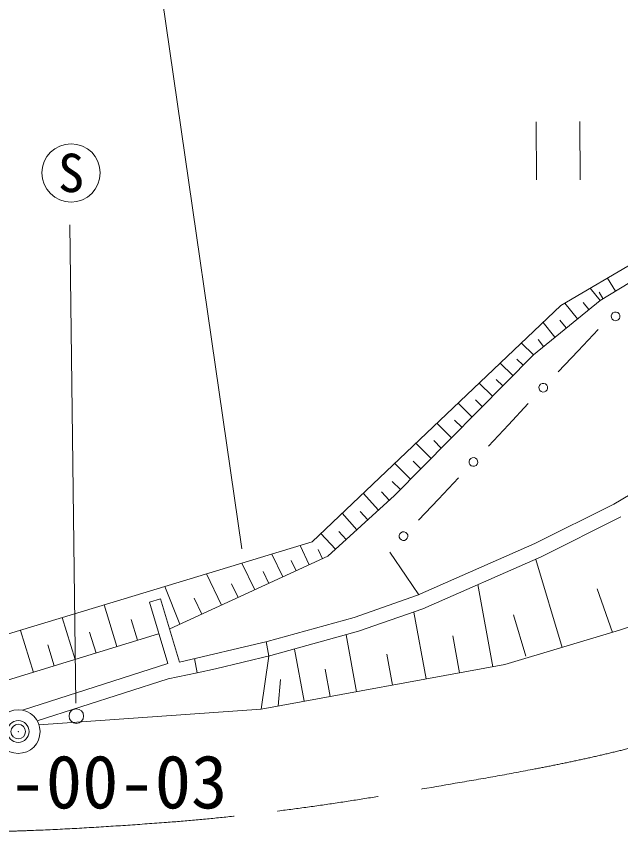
# Model space of a CAD drawing. Units: millimetres, scale not verified. Extents: x 40000 to 680000, y 20000 to 380000.
# Drawn here: x 490658 to 511411, y 301042 to 329173 of the extents above; entities that cross this region are included whole.
import ezdxf
from ezdxf.enums import TextEntityAlignment as Align

# ---------------------------------------------------------------- set-up
doc = ezdxf.new("R2010")
doc.units = ezdxf.units.MM
doc.header["$LTSCALE"] = 1000
doc.header["$PDMODE"] = 32
doc.header["$PDSIZE"] = 500
doc.linetypes.add('CHAIN', pattern=[18.5, 12, -1.5, 3.5, -1.5])
for name, color, linetype, lineweight in [('M-BGD', 7, 'Continuous', 13), ('M-BMK', 2, 'CHAIN', 13), ('M-BMK-SRVR', 3, 'Continuous', 13), ('M-STR-HTXT', 7, 'Continuous', 13), ('M-STR-STRC', 7, 'Continuous', 13)]:
    doc.layers.add(name, color=color, linetype=linetype, lineweight=lineweight)
doc.styles.add('ＭＳ ゴシック', font='')
doc.styles.get('ＭＳ ゴシック').set_extended_font_data('MS Gothic')

# ---------------------------------------------------------------- blocks, each defined once
blk = doc.blocks.new('仮想点')
at = {"color": 3, "linetype": 'Continuous', "lineweight": 13}
for radius in [1, 0.5]:
    blk.add_circle((0, 0), radius, dxfattribs=at)
at = {"color": 3}
blk.add_point((0, 0), dxfattribs=at)
blk = doc.blocks.new('田')
at = {"color": 7, "linetype": 'Continuous', "lineweight": 13}
for p, q in [((-0.75, 1), (-0.75, -1)), ((0.75, -1), (0.75, 1))]:
    blk.add_line(p, q, dxfattribs=at)

msp = doc.modelspace()

# ---------------------------------------------------------------- linework, layer by layer
at = {"layer": 'M-BGD'}
for p, q in [((509358.2, 319241.9), (518578.2, 324669.8)), ((510706.4, 319421.3), (517232.8, 323347)), ((511234.4, 319738.9), (510964.5, 320187.6)), ((510706.4, 319421.3), (510368.2, 319836.5)), ((510805.9, 319481.1), (510669.7, 319707.5)), ((508413.6, 317554.1), (510706.4, 319421.3)), ((509931, 318789.8), (509496.5, 319323.4)), ((510318.7, 319105.5), (510125.5, 319342.7)), ((500811.4, 311129.5), (509358.2, 319241.9)), ((509543.3, 318474.1), (509326.6, 318740.2)), ((509155.6, 318158.4), (508746.2, 318661)), ((509956.1, 317694.3), (510642, 318422.1)), ((508413.6, 317554.1), (508004.9, 317957.4)), ((508767.9, 317842.6), (508575.2, 318079.2)), ((509270.3, 316966.5), (509956.1, 317694.3)), ((503649.2, 312724.5), (508413.6, 317554.1)), ((508062.5, 317198.2), (507852.2, 317405.6)), ((507711.3, 316842.3), (507279.2, 317268.6)), ((507009, 316130.4), (506553.5, 316579.8)), ((507360.2, 316486.3), (507138.3, 316705.2)), ((506657.9, 315774.4), (506424.3, 316004.9)), ((511177.9, 312427.7), (517385.2, 316060.5)), ((506306.7, 315418.5), (505827.8, 315890.9)), ((507555.7, 315147.2), (508241.6, 315874.9)), ((505604.5, 314706.6), (505102.1, 315202.1)), ((505955.6, 315062.5), (505710.3, 315304.5)), ((506869.9, 314419.4), (507555.7, 315147.2)), ((504902.2, 313994.7), (504376.4, 314513.3)), ((505253.3, 314350.6), (504996.3, 314604.2)), ((504199.9, 313282.8), (503650.7, 313824.5)), ((504551, 313638.7), (504282.3, 313903.8)), ((503848.7, 312926.8), (503568.3, 313203.5)), ((505155.3, 312600), (505841.1, 313327.8)), ((503464.2, 312556.3), (503197.9, 312849.1)), ((501355.3, 310638), (503649.2, 312724.5)), ((503094.3, 312219.9), (502568.9, 312797.6)), ((504469.5, 311872.2), (505155.3, 312600)), ((508466.2, 311072.5), (511177.9, 312427.7)), ((502354.6, 311547), (501843.4, 312109)), ((502724.5, 311883.5), (502465.3, 312168.4)), ((508678.9, 310619.8), (511416.2, 311987.8)), ((501614.8, 310874.1), (501117.9, 311420.4)), ((501984.7, 311210.6), (501732.7, 311487.6)), ((500811.4, 311129.5), (495115.9, 309404.3)), ((500716.2, 310343.9), (500399.3, 311004.4)), ((501171.8, 310550.1), (501020, 310866.7)), ((504431.1, 309294), (508466.2, 311072.5)), ((495928.4, 308139.9), (501355.3, 310638)), ((499807.7, 309925.7), (499431.1, 310710.7)), ((504049.4, 309951.8), (503484.8, 310777.2)), ((504614.7, 308828.5), (508678.9, 310619.8)), ((498843.9, 309482), (498404, 310399.1)), ((500261.9, 310134.8), (500092.7, 310487.6)), ((509399.9, 307505.2), (508495.3, 310528)), ((497704.8, 308957.6), (497190, 310030.7)), ((499325.8, 309703.8), (499129.3, 310113.4)), ((504486.2, 309313.2), (504049.4, 309951.8)), ((496273.1, 308300.7), (495750.9, 309596.6)), ((498274.3, 309219.8), (498047.3, 309693.1)), ((507027, 306842.1), (506509.8, 309663.8)), ((511127.6, 308022.2), (510607.8, 309517)), ((515228.4, 309436.6), (511367.7, 308094.1)), ((495115.9, 309404.3), (490384.1, 307965.8)), ((495227.7, 309055.2), (495611, 309169.7)), ((496259.9, 306998.2), (495611, 309169.7)), ((497031.7, 308647.8), (496768.5, 309196.5)), ((502259.6, 308534.7), (504431.1, 309294)), ((494108.7, 307532.4), (493667.8, 308964.1)), ((495857.2, 306948.5), (495227.7, 309055.2)), ((502409.1, 308057.3), (504614.7, 308828.5)), ((504727.1, 306420.6), (504305.6, 308720.4)), ((508156.3, 307202.8), (507730.9, 308624.2)), ((492677.1, 307091.4), (492234.5, 308528.3)), ((494821.9, 307752.1), (494601.9, 308466.6)), ((499269.6, 307706.2), (502259.6, 308534.7)), ((491240.2, 306648.9), (490796, 308091)), ((493392.9, 307311.9), (493172, 308029.1)), ((499393.6, 307221.7), (502409.1, 308057.3)), ((511367.7, 308094.1), (507432.1, 306916.3)), ((495535.1, 307971.8), (490351.7, 306375.2)), ((495535.1, 307971.8), (490351.7, 306375.2)), ((502338.1, 305982.7), (501979.7, 307938.3)), ((505877.1, 306631.3), (505643.6, 307905.2)), ((491958.6, 306870.2), (491736.9, 307589.9)), ((496259.9, 306998.2), (499269.6, 307706.2)), ((499232, 307711.1), (499331.5, 307204.5)), ((497493.9, 306774.8), (499393.6, 307221.7)), ((499331.5, 307204.5), (499063.3, 305382.5)), ((500542.8, 305653.6), (500213.7, 307449)), ((503577.2, 306209.8), (503382.9, 307269.8)), ((490865.9, 305352.4), (495857.2, 306948.5)), ((496778.1, 307126.6), (496868.6, 306627.7)), ((507432.1, 306916.3), (499063.3, 305382.5)), ((495869.8, 306427.5), (496867.9, 306627.6)), ((496867.9, 306627.6), (497493.9, 306774.8)), ((501440.4, 305818.2), (501268.5, 306755.9)), ((491371.2, 304989), (495869.8, 306427.5)), ((499645.1, 305489.1), (499734.7, 306398.6)), ((499063.3, 305382.5), (491432.3, 304851.7))]:
    msp.add_line(p, q, dxfattribs=at)
msp.add_circle((492716.4, 305145.2), 250, dxfattribs=at)
for centre, start, end in [((511239.9, 318870.4), 15, 195), ((511239.9, 318870.4), 195, 15), ((508755.9, 316420.7), 15, 195), ((508755.9, 316420.7), 195, 15), ((506355.5, 313873.6), 15, 195), ((506355.5, 313873.6), 195, 15), ((503955.1, 311326.4), 15, 195), ((503955.1, 311326.4), 195, 15)]:
    msp.add_arc(centre, 150, start, end, dxfattribs=at)
at = {"layer": 'M-BMK'}
msp.add_open_spline([(450539.5, 310519.6), (453650.7, 309389.3), (456746, 308213.7), (459881.4, 307152.7), (464358.8, 305637.7), (468789.9, 303914.4), (473400.6, 302873.4), (477263.9, 302001.2), (481215.8, 301469.7), (485169.9, 301244.3), (488712.3, 301042.5), (492273.2, 301229.7), (495811.3, 301496.4), (498540, 301702.2), (501257.9, 302071), (503954.7, 302534.8), (507389.8, 303125.5), (510862.6, 303663.1), (514173.3, 304753), (517555.5, 305866.4), (520774.2, 307457.5), (523917, 309131.3), (528394.3, 311515.8), (532882.5, 313994.3), (536839.2, 317168.5), (538736.1, 318690.3), (540484.4, 320387.9), (542153.3, 322165.7)], degree=3, knots=[0, 0, 0, 0, 1, 1, 1, 2, 2, 2, 3, 3, 3, 4, 4, 4, 5, 5, 5, 6, 6, 6, 7, 7, 7, 8, 8, 8, 9, 9, 9, 9], dxfattribs=at)
at = {"layer": 'M-STR-HTXT'}
msp.add_line((498400.8, 310889.8), (495163.2, 333258.3), dxfattribs=at)
at = {"layer": 'M-STR-STRC'}
msp.add_line((492497.6, 322019.8), (492702.4, 305585.3), dxfattribs=at)
msp.add_circle((492537.5, 323798.9), 1000, dxfattribs=at)

# ---------------------------------------------------------------- block references
at = {"layer": 'M-BGD', "xscale": 999.9998, "yscale": 999.9998, "rotation": 0.23939}
msp.add_blockref('田', (509264.2, 324558), dxfattribs=at)
at = {"layer": 'M-BMK-SRVR', "xscale": 749.9998, "yscale": 749.9998}
msp.add_blockref('仮想点', (490721.3, 304615.5), dxfattribs=at)

# ---------------------------------------------------------------- texts
at = {"layer": 'M-BMK-SRVR', "style": 'ＭＳ ゴシック'}
msp.add_text('3192-003-00-03', height=1833, dxfattribs=at).set_placement((480446.4, 301426.4), align=Align.BOTTOM_LEFT)
at = {"layer": 'M-STR-STRC', "style": 'ＭＳ ゴシック'}
msp.add_text('S', height=1320, dxfattribs=at).set_placement((492537.5, 323798.9), align=Align.MIDDLE_CENTER)

doc.saveas('drawing.dxf')
